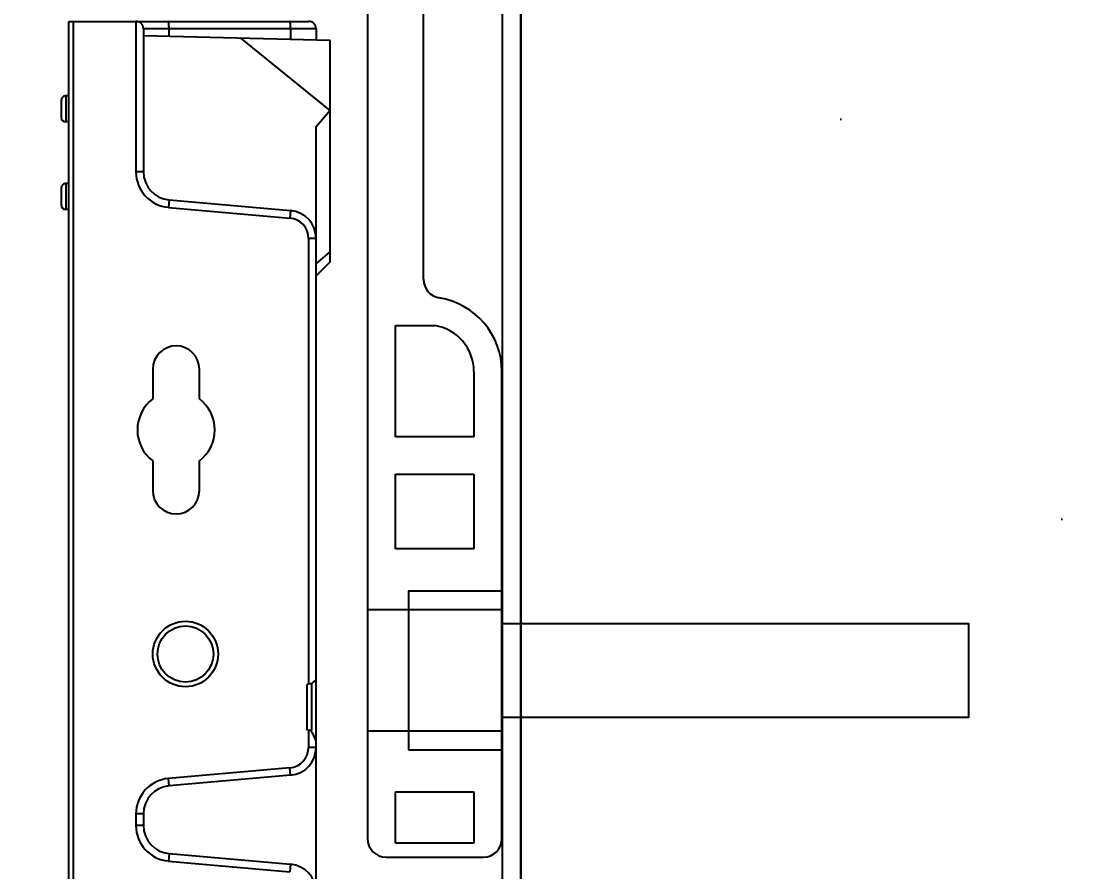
# Model space of a CAD drawing. Header units: inches. Extents: x 21247 to 41470, y -17428 to -10279.
# Drawn here: x 38634.6 to 38748.9, y -12865.3 to -12774.2 of the extents above; entities that cross this region are included whole.
import ezdxf

# ---------------------------------------------------------------- set-up
doc = ezdxf.new("R2010")
doc.units = ezdxf.units.IN
doc.header["$LTSCALE"] = 1.21
doc.header["$MEASUREMENT"] = 0
doc.header["$PDMODE"] = 3
doc.header["$PDSIZE"] = 0.3125
doc.layers.get('0').update_dxf_attribs({"linetype": 'CONTINUOUS'})
doc.layers.get('Defpoints').update_dxf_attribs({"linetype": 'CONTINUOUS'})
doc.layers.add('02___PRT_ALL_AXES', color=7, linetype='CONTINUOUS')
doc.styles.get("Standard").update_dxf_attribs({"font": 'txt', "width": 0.8})
doc.dimstyles.new('001', dxfattribs={"dimscale": 2, "dimtxt": 2.5, "dimasz": 2.5, "dimexe": 1.25, "dimexo": 0, "dimtad": 0, "dimdsep": 46, "dimtxsty": 'Standard', "dimcen": 2.5, "dimclrd": 4, "dimclre": 4, "dimclrt": 3, "dimadec": 0, "dimazin": 0, "dimtfac": 1, "dimtmove": 0, "dimatfit": 3, "dimfxl": 1, "dimarcsym": 0})

# ---------------------------------------------------------------- blocks, each defined once
blk = doc.blocks.new('*U966')
at = {"color": 6}
for p, q in [((0, -1.4), (0, 1.4)), ((0.5, -0.9), (0.5, 0.9))]:
    blk.add_line(p, q, dxfattribs=at)
at = {"color": 6, "linetype": 'Continuous'}
for centre, start, end in [((0, 0.9), 0, 90), ((0, -0.9), 270, 0)]:
    blk.add_arc(centre, 0.5, start, end, dxfattribs=at)
at = {"layer": '02___PRT_ALL_AXES', "color": 6, "linetype": 'Continuous'}
for p, q in [((-0.3, 1.4), (0, 1.4)), ((-0.3, -1.4), (0, -1.4))]:
    blk.add_line(p, q, dxfattribs=at)
blk = doc.blocks.new('*U964')
at = {"color": 6}
for p, q in [((0, -1.4), (0, 1.4)), ((0.5, -0.9), (0.5, 0.9))]:
    blk.add_line(p, q, dxfattribs=at)
at = {"color": 6, "linetype": 'Continuous'}
for centre, start, end in [((0, 0.9), 0, 90), ((0, -0.9), 270, 0)]:
    blk.add_arc(centre, 0.5, start, end, dxfattribs=at)
at = {"layer": '02___PRT_ALL_AXES', "color": 6, "linetype": 'Continuous'}
for p, q in [((-0.3, 1.4), (0, 1.4)), ((-0.3, -1.4), (0, -1.4))]:
    blk.add_line(p, q, dxfattribs=at)
blk = doc.blocks.new('A$C0B6366F5')
at = {"color": 1, "rotation": 180}
blk.add_blockref('*U964', (0, 0), dxfattribs=at)
blk = doc.blocks.new('*U968')
at = {"color": 4, "linetype": 'Continuous'}
for p, q in [((-13.6, 0.75), (-13.6, 168.75)), ((-13.6, 168.75), (12.1, 168.75)), ((-13.1, 0.75), (-13.1, 168.75)), ((-6.4, 168.75), (-6.4, 152.62)), ((-5.6, 167.95), (-5.6, 152.62)), ((12.9, 167.95), (-5.6, 167.95)), ((-5.6, 167.25), (14.4, 166.73)), ((-2.86, 167.18), (-2.86, 167.95)), ((4.77, 166.98), (14.38, 159.21)), ((10.16, 167.95), (10.16, 166.84)), ((12.9, 167.95), (12.9, 166.77)), ((14.4, 143), (14.4, 166.73)), ((12.9, 157.49), (14.4, 159.23)), ((12.9, -157.49), (12.9, 157.49)), ((-5.6, 152.62), (-6.4, 152.62)), ((-2.86, 149.63), (-2.93, 148.83)), ((-2.93, 148.83), (10.09, 147.69)), ((-2.86, 149.63), (10.16, 148.49)), ((10.16, 148.49), (10.09, 147.69)), ((12.1, 145.5), (12.1, 97.77)), ((12.9, 145.5), (12.1, 145.5)), ((12.9, 142.79), (14.4, 144.06)), ((14.4, 143), (12.9, 141.5)), ((-4.6, 131.5), (-4.6, 128.31)), ((0.4, 128.31), (0.4, 131.5)), ((-4.6, 121.69), (-4.6, 118.5)), ((0.4, 118.5), (0.4, 121.69)), ((12.1, 97.77), (11.9, 97.73)), ((11.9, 97.73), (11.9, 92.88)), ((12.41, 97.79), (12.41, 92.84)), ((12.1, 92.84), (11.9, 92.88)), ((12.1, 92.84), (12.1, 91)), ((12.9, 91), (12.1, 91)), ((10.09, 88.81), (-2.93, 87.67)), ((10.16, 88.01), (10.09, 88.81)), ((-2.86, 86.87), (-2.93, 87.67)), ((10.16, 88.01), (-2.86, 86.87)), ((-6.4, 83.88), (-6.4, 82.62)), ((-5.6, 83.88), (-6.4, 83.88)), ((-5.6, 83.88), (-5.6, 82.62)), ((-5.6, 82.62), (-6.4, 82.62)), ((-2.86, 79.63), (-2.93, 78.83)), ((-2.86, 79.63), (10.16, 78.49)), ((-2.93, 78.83), (10.09, 77.69)), ((10.16, 78.49), (10.09, 77.69))]:
    blk.add_line(p, q, dxfattribs=at)
for radius in [3.5, 3]:
    blk.add_circle((-1.1, 101), radius, dxfattribs=at)
for centre, radius, start, end in [((-6.4, 167.95), 0.8, 0, 90), ((12.1, 167.95), 0.8, 0, 90), ((-2.6, 152.62), 3.8, 180, 265), ((-2.6, 152.62), 3, 180, 265), ((9.9, 145.5), 2.2, 0, 85), ((9.9, 145.5), 3, 0, 85), ((-2.1, 131.5), 2.5, 0, 180), ((-2.1, 125), 4.15, 127.0427, 232.9573), ((-2.1, 125), 4.15, 307.0427, 52.9573), ((-2.1, 118.5), 2.5, 180, 0), ((9.9, 91), 2.2, 275, 0), ((9.9, 91), 3, 275, 0), ((-2.6, 83.88), 3.8, 95, 180), ((-2.6, 83.88), 3, 95, 180), ((-2.6, 82.62), 3.8, 180, 265), ((-2.6, 82.62), 3, 180, 265), ((9.9, 75.5), 3, 0, 85)]:
    blk.add_arc(centre, radius, start, end, dxfattribs=at)
for centre, major_axis, ratio, start_param, end_param in [((12.1, 97.22), (0.778, 0.292), 0.631515, 7.226831, 7.621492), ((12.1, 96.85), (0.76, 1.27), 0.20003, -0.322479, 0.853657), ((12.1, 92.3), (0.778, -0.292), 0.631515, 1.408625, 1.803286), ((12.1, 92.67), (-0.76, 1.27), 0.20003, -2.819114, -1.642979)]:
    blk.add_ellipse(centre, major_axis=major_axis, ratio=ratio, start_param=start_param, end_param=end_param, dxfattribs=at)
for points in [[(-2.86, 167.95), (-2.86, 168.05), (-2.86, 168.24), (-2.88, 168.48), (-2.9, 168.65), (-2.91, 168.72), (-2.92, 168.75), (-2.93, 168.75)], [(10.16, 167.95), (10.16, 168.05), (10.16, 168.24), (10.15, 168.48), (10.13, 168.65), (10.11, 168.72), (10.1, 168.75), (10.09, 168.75)]]:
    blk.add_open_spline(points, degree=3, knots=[0, 0, 0, 0, 0.378048, 0.700034, 0.915989, 0.974527, 1, 1, 1, 1], dxfattribs=at)
at = {"color": 4, "rotation": 180}
blk.add_blockref('*U966', (-13.9, 159.38), dxfattribs=at)
at = {"color": 4}
blk.add_blockref('A$C0B6366F5', (-13.9, 150), dxfattribs=at)
blk = doc.blocks.new('*U967')
at = {"color": 0, "linetype": 'ByBlock', "lineweight": -2, "transparency": 16777216}
blk.add_blockref('*U968', (0, -1012.5), dxfattribs=at)
blk = doc.blocks.new('*D972')
at = {"color": 4, "linetype": 'Continuous', "lineweight": -2, "transparency": 16777216}
for p, q in [((38637.75, -11416.21), (38472.31, -11416.21)), ((38474.81, -11421.21), (38474.81, -12709.71)), ((38474.81, -14240.71), (38474.81, -12952.21)), ((38644.36, -14245.71), (38472.31, -14245.71))]:
    blk.add_line(p, q, dxfattribs=at)
at = {"color": 4, "transparency": 16777216}
for points in [[(38473.98, -11421.21), (38475.65, -11421.21), (38474.81, -11416.21)], [(38473.98, -14240.71), (38475.65, -14240.71), (38474.81, -14245.71)]]:
    blk.add_solid(points, dxfattribs=at)
at = {"layer": 'Defpoints', "color": 0, "transparency": 16777216}
for p in [(38474.81, -11416.21), (38637.75, -11416.21), (38644.36, -14245.71)]:
    blk.add_point(p, dxfattribs=at)
at = {"color": 3, "transparency": 16777216, "insert": (38474.81, -12830.96), "char_height": 60, "attachment_point": 5, "rotation": 90}
blk.add_mtext('2829.5', dxfattribs=at)
blk = doc.blocks.new('JT')
at = {"color": 7, "linetype": 'Continuous'}
for p, q in [((37142.92, -5883.47), (37142.92, -5967.97)), ((37148.92, -5936.09), (37148.92, -5883.47)), ((37145.92, -5941.03), (37150.12, -5941.03)), ((37145.92, -5952.97), (37145.92, -5941.03)), ((37154.32, -5945.97), (37154.32, -5952.97)), ((37157.32, -5995.97), (37157.32, -5945.97)), ((37154.32, -5952.97), (37145.92, -5952.97)), ((37145.92, -5956.97), (37154.32, -5956.97)), ((37145.92, -5964.97), (37145.92, -5956.97)), ((37154.32, -5956.97), (37154.32, -5964.97)), ((37154.32, -5964.97), (37145.92, -5964.97)), ((37142.92, -5967.97), (37142.92, -5987.97)), ((37157.32, -5971.47), (37142.92, -5971.47)), ((37157.32, -5984.47), (37142.92, -5984.47)), ((37142.92, -5987.97), (37142.92, -5995.97)), ((37145.92, -5990.97), (37154.32, -5990.97)), ((37145.92, -5996.47), (37145.92, -5990.97)), ((37154.32, -5990.97), (37154.32, -5996.47)), ((37154.32, -5996.47), (37145.92, -5996.47)), ((37144.92, -5997.97), (37155.32, -5997.97))]:
    blk.add_line(p, q, dxfattribs=at)
at = {"color": 2}
for points in [[(37147.32, -5986.47), (37157.32, -5986.47), (37157.32, -5969.47), (37147.32, -5969.47)], [(37157.32, -5982.97), (37207.32, -5982.97), (37207.32, -5972.97), (37157.32, -5972.97)]]:
    blk.add_lwpolyline(points, close=True, dxfattribs=at)
at = {"color": 7, "linetype": 'Continuous'}
for centre, radius, start, end in [((37150.92, -5936.09), 2, 180, 260.7931), ((37149.32, -5945.97), 8, 0, 80.7931), ((37149.32, -5945.97), 5, 0, 80.7931), ((37144.92, -5995.97), 2, 180, 270), ((37155.32, -5995.97), 2, 270, 0)]:
    blk.add_arc(centre, radius, start, end, dxfattribs=at)

msp = doc.modelspace()

# ---------------------------------------------------------------- hatches: boundary and pattern name
h = msp.add_hatch()
h.set_pattern_fill('AR-CONC', color=8, scale=22, style=0)
h.set_pattern_definition([(50, (13066.1, -7026.9), (157.79724, -13.8055), [16.5, -181.5]), (355, (13066.1, -7026.9), (-30.5253, 165.4823), [13.2, -145.2]), (100.4514, (13079.25, -7028.05), (127.2721, 151.6767), [14.0228, -154.2513]), (46.1842, (13066.1, -6982.9), (234.793, -36.4142), [24.75, -272.25]), (96.6356, (13085.66, -6985.94), (205.6258, 214.306), [21.0343, -231.3769]), (351.1842, (13066.1, -6982.9), (205.6256, 214.306), [19.8, -217.8]), (21, (13088.1, -6993.9), (131.31955, -88.57616), [16.5, -181.5]), (326, (13088.1, -6993.9), (53.5294, 159.533), [13.2, -145.2]), (71.4514, (13099.04, -7001.29), (184.849, 70.9567), [14.0228, -154.2513]), (37.5, (13066.1, -7026.905), (2.67517, 73.23665), [0, -143.44, 0, -147.4, 0, -145.75]), (7.5, (13066.1, -7026.905), (57.8753, 86.77058), [0, -84.04, 0, -140.14, 0, -55.55]), (327.5, (13017.04, -7026.905), (117.44094, -4.96207), [0, -55, 0, -171.6, 0, -227.7]), (317.5, (12995.04, -7026.9), (128.30096, 22.0231), [0, -71.5, 0, -113.96, 0, -161.7])])
h.paths.add_polyline_path([(38688.104, -11302.766), (38863.228, -11302.766), (38863.228, -14344.782), (38688.104, -14344.782)])

# ---------------------------------------------------------------- linework, layer by layer
at = {"color": 8}
msp.add_lwpolyline([(38688.104, -11302.766), (38863.228, -11302.766), (38863.228, -14344.782), (38688.104, -14344.782)], close=True, dxfattribs=at)
at = {"color": 6}
msp.add_lwpolyline([(38688.049, -11587.213), (38686.049, -11587.213), (38686.104, -14187.213), (38688.104, -14187.213)], close=True, dxfattribs=at)

# ---------------------------------------------------------------- block references
at = {"color": 1}
msp.add_blockref('*U967', (38653.245, -11930.463), dxfattribs=at)
at = {"color": 3}
msp.add_blockref('JT', (1528.73, -6865.747), dxfattribs=at)

# ---------------------------------------------------------------- dimensions: what is measured, and where the dimension line sits
at = {"color": 1}
dim = msp.add_linear_dim(base=(38474.812, -11416.213), p1=(38644.357, -14245.713), p2=(38637.745, -11416.213), angle=90, dimstyle='001', override={"dimtxt": 30, "dimdec": 1, "dimfxl": 1.25}, dxfattribs=at)
dim.commit()
dim.dimension.update_dxf_attribs({"geometry": '*D972', "text_midpoint": (38474.812, -12830.963), "dimtype": 160})

doc.saveas('drawing.dxf')
